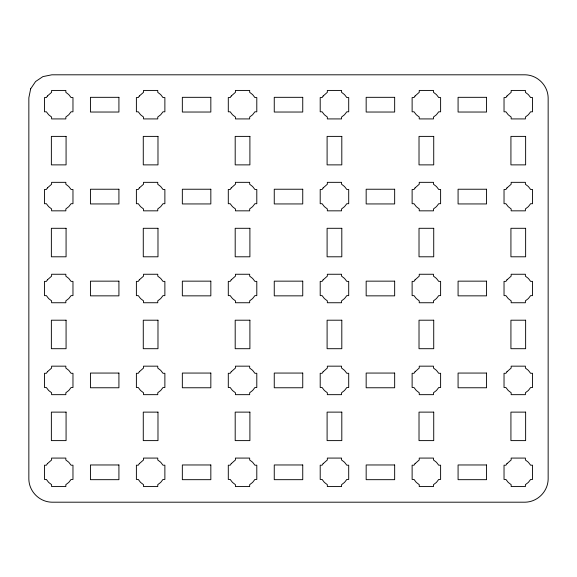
<?xml version="1.0" encoding="UTF-8"?>
<svg xmlns="http://www.w3.org/2000/svg" width="577" height="577" viewBox="0 0 577 577"><rect width="100%" height="100%" fill="white"/><g stroke="black" fill="none" stroke-linecap="round" stroke-linejoin="round"><path stroke-width="0.87" d="M30.653 88.844L28.85 97.787L28.85 479.213C29.095 491.575 39.474 501.947 51.829 502.192L525.171 502.192C537.526 501.947 547.905 491.575 548.15 479.213L548.15 97.787C547.905 85.425 537.526 75.053 525.171 74.808L51.829 74.808L42.886 76.611L35.579 81.537L30.653 88.844M47.422 96.006L46.384 97.556L44.472 97.556L44.472 111.801L46.384 111.801L48.648 114.751L51.598 117.016L51.598 118.92L65.843 118.92L65.843 117.016L68.793 114.751L71.058 111.801L72.969 111.801L72.969 97.556L71.058 97.556L68.793 94.606L65.843 92.334L65.843 90.43L51.598 90.43L51.598 92.334L47.422 96.006M47.422 187.914L46.384 189.465L44.472 189.465L44.472 203.71L46.384 203.71L48.648 206.66L51.598 208.924L51.598 210.836L65.843 210.836L65.843 208.924L68.793 206.66L71.058 203.71L72.969 203.71L72.969 189.465L71.058 189.465L68.793 186.515L65.843 184.251L65.843 182.339L51.598 182.339L51.598 184.251L47.422 187.914M139.331 96.006L138.292 97.556L136.388 97.556L136.388 111.801L138.292 111.801L140.557 114.751L143.507 117.016L143.507 118.92L157.759 118.92L157.759 117.016L160.709 114.751L162.974 111.801L164.878 111.801L164.878 97.556L162.974 97.556L160.709 94.606L157.759 92.334L157.759 90.43L143.507 90.43L143.507 92.334L139.331 96.006M47.422 279.823L46.384 281.374L44.472 281.374L44.472 295.626L46.384 295.626L48.648 298.576L51.598 300.841L51.598 302.745L65.843 302.745L65.843 300.841L68.793 298.576L71.058 295.626L72.969 295.626L72.969 281.374L71.058 281.374L68.793 278.424L65.843 276.159L65.843 274.255L51.598 274.255L51.598 276.159L47.422 279.823M139.331 187.914L138.292 189.465L136.388 189.465L136.388 203.71L138.292 203.71L140.557 206.66L143.507 208.924L143.507 210.836L157.759 210.836L157.759 208.924L160.709 206.66L162.974 203.71L164.878 203.71L164.878 189.465L162.974 189.465L160.709 186.515L157.759 184.251L157.759 182.339L143.507 182.339L143.507 184.251L139.331 187.914M231.247 96.006L230.201 97.556L228.297 97.556L228.297 111.801L230.201 111.801L232.473 114.751L235.423 117.016L235.423 118.92L249.668 118.92L249.668 117.016L252.618 114.751L254.883 111.801L256.794 111.801L256.794 97.556L254.883 97.556L252.618 94.606L249.668 92.334L249.668 90.43L235.423 90.43L235.423 92.334L231.247 96.006M47.422 371.739L46.384 373.29L44.472 373.29L44.472 387.535L46.384 387.535L48.648 390.485L51.598 392.749L51.598 394.661L65.843 394.661L65.843 392.749L68.793 390.485L71.058 387.535L72.969 387.535L72.969 373.29L71.058 373.29L68.793 370.34L65.843 368.076L65.843 366.164L51.598 366.164L51.598 368.076L47.422 371.739M139.331 279.823L138.292 281.374L136.388 281.374L136.388 295.626L138.292 295.626L140.557 298.576L143.507 300.841L143.507 302.745L157.759 302.745L157.759 300.841L160.709 298.576L162.974 295.626L164.878 295.626L164.878 281.374L162.974 281.374L160.709 278.424L157.759 276.159L157.759 274.255L143.507 274.255L143.507 276.159L139.331 279.823M231.247 187.914L230.201 189.465L228.297 189.465L228.297 203.71L230.201 203.71L232.473 206.66L235.423 208.924L235.423 210.836L249.668 210.836L249.668 208.924L252.618 206.66L254.883 203.71L256.794 203.71L256.794 189.465L254.883 189.465L252.618 186.515L249.668 184.251L249.668 182.339L235.423 182.339L235.423 184.251L231.247 187.914M47.422 463.648L46.384 465.199L44.472 465.199L44.472 479.444L46.384 479.444L48.648 482.394L51.598 484.666L51.598 486.57L65.843 486.57L65.843 484.666L68.793 482.394L71.058 479.444L72.969 479.444L72.969 465.199L71.058 465.199L68.793 462.249L65.843 459.984L65.843 458.08L51.598 458.08L51.598 459.984L47.422 463.648M323.156 96.006L322.117 97.556L320.206 97.556L320.206 111.801L322.117 111.801L324.382 114.751L327.332 117.016L327.332 118.92L341.577 118.92L341.577 117.016L344.527 114.751L346.799 111.801L348.703 111.801L348.703 97.556L346.799 97.556L344.527 94.606L341.577 92.334L341.577 90.43L327.332 90.43L327.332 92.334L323.156 96.006M139.331 371.739L138.292 373.29L136.388 373.29L136.388 387.535L138.292 387.535L140.557 390.485L143.507 392.749L143.507 394.661L157.759 394.661L157.759 392.749L160.709 390.485L162.974 387.535L164.878 387.535L164.878 373.29L162.974 373.29L160.709 370.34L157.759 368.076L157.759 366.164L143.507 366.164L143.507 368.076L139.331 371.739M231.247 279.823L230.201 281.374L228.297 281.374L228.297 295.626L230.201 295.626L232.473 298.576L235.423 300.841L235.423 302.745L249.668 302.745L249.668 300.841L252.618 298.576L254.883 295.626L256.794 295.626L256.794 281.374L254.883 281.374L252.618 278.424L249.668 276.159L249.668 274.255L235.423 274.255L235.423 276.159L231.247 279.823M323.156 187.914L322.117 189.465L320.206 189.465L320.206 203.71L322.117 203.71L324.382 206.66L327.332 208.924L327.332 210.836L341.577 210.836L341.577 208.924L344.527 206.66L346.799 203.71L348.703 203.71L348.703 189.465L346.799 189.465L344.527 186.515L341.577 184.251L341.577 182.339L327.332 182.339L327.332 184.251L323.156 187.914M139.331 463.648L138.292 465.199L136.388 465.199L136.388 479.444L138.292 479.444L140.557 482.394L143.507 484.666L143.507 486.57L157.759 486.57L157.759 484.666L160.709 482.394L162.974 479.444L164.878 479.444L164.878 465.199L162.974 465.199L160.709 462.249L157.759 459.984L157.759 458.08L143.507 458.08L143.507 459.984L139.331 463.648M415.065 96.006L414.026 97.556L412.122 97.556L412.122 111.801L414.026 111.801L416.291 114.751L419.241 117.016L419.241 118.92L433.493 118.92L433.493 117.016L436.443 114.751L438.708 111.801L440.612 111.801L440.612 97.556L438.708 97.556L436.443 94.606L433.493 92.334L433.493 90.43L419.241 90.43L419.241 92.334L415.065 96.006M231.247 371.739L230.201 373.29L228.297 373.29L228.297 387.535L230.201 387.535L232.473 390.485L235.423 392.749L235.423 394.661L249.668 394.661L249.668 392.749L252.618 390.485L254.883 387.535L256.794 387.535L256.794 373.29L254.883 373.29L252.618 370.34L249.668 368.076L249.668 366.164L235.423 366.164L235.423 368.076L231.247 371.739M323.156 279.823L322.117 281.374L320.206 281.374L320.206 295.626L322.117 295.626L324.382 298.576L327.332 300.841L327.332 302.745L341.577 302.745L341.577 300.841L344.527 298.576L346.799 295.626L348.703 295.626L348.703 281.374L346.799 281.374L344.527 278.424L341.577 276.159L341.577 274.255L327.332 274.255L327.332 276.159L323.156 279.823M415.065 187.914L414.026 189.465L412.122 189.465L412.122 203.71L414.026 203.71L416.291 206.66L419.241 208.924L419.241 210.836L433.493 210.836L433.493 208.924L436.443 206.66L438.708 203.71L440.612 203.71L440.612 189.465L438.708 189.465L436.443 186.515L433.493 184.251L433.493 182.339L419.241 182.339L419.241 184.251L415.065 187.914M231.247 463.648L230.201 465.199L228.297 465.199L228.297 479.444L230.201 479.444L232.473 482.394L235.423 484.666L235.423 486.57L249.668 486.57L249.668 484.666L252.618 482.394L254.883 479.444L256.794 479.444L256.794 465.199L254.883 465.199L252.618 462.249L249.668 459.984L249.668 458.08L235.423 458.08L235.423 459.984L231.247 463.648M506.981 96.006L505.942 97.556L504.031 97.556L504.031 111.801L505.942 111.801L508.207 114.751L511.157 117.016L511.157 118.92L525.402 118.92L525.402 117.016L528.352 114.751L530.616 111.801L532.528 111.801L532.528 97.556L530.616 97.556L528.352 94.606L525.402 92.334L525.402 90.43L511.157 90.43L511.157 92.334L506.981 96.006M323.156 371.739L322.117 373.29L320.206 373.29L320.206 387.535L322.117 387.535L324.382 390.485L327.332 392.749L327.332 394.661L341.577 394.661L341.577 392.749L344.527 390.485L346.799 387.535L348.703 387.535L348.703 373.29L346.799 373.29L344.527 370.34L341.577 368.076L341.577 366.164L327.332 366.164L327.332 368.076L323.156 371.739M415.065 279.823L414.026 281.374L412.122 281.374L412.122 295.626L414.026 295.626L416.291 298.576L419.241 300.841L419.241 302.745L433.493 302.745L433.493 300.841L436.443 298.576L438.708 295.626L440.612 295.626L440.612 281.374L438.708 281.374L436.443 278.424L433.493 276.159L433.493 274.255L419.241 274.255L419.241 276.159L415.065 279.823M506.981 187.914L505.942 189.465L504.031 189.465L504.031 203.71L505.942 203.71L508.207 206.66L511.157 208.924L511.157 210.836L525.402 210.836L525.402 208.924L528.352 206.66L530.616 203.71L532.528 203.71L532.528 189.465L530.616 189.465L528.352 186.515L525.402 184.251L525.402 182.339L511.157 182.339L511.157 184.251L506.981 187.914M323.156 463.648L322.117 465.199L320.206 465.199L320.206 479.444L322.117 479.444L324.382 482.394L327.332 484.666L327.332 486.57L341.577 486.57L341.577 484.666L344.527 482.394L346.799 479.444L348.703 479.444L348.703 465.199L346.799 465.199L344.527 462.249L341.577 459.984L341.577 458.08L327.332 458.08L327.332 459.984L323.156 463.648M415.065 371.739L414.026 373.29L412.122 373.29L412.122 387.535L414.026 387.535L416.291 390.485L419.241 392.749L419.241 394.661L433.493 394.661L433.493 392.749L436.443 390.485L438.708 387.535L440.612 387.535L440.612 373.29L438.708 373.29L436.443 370.34L433.493 368.076L433.493 366.164L419.241 366.164L419.241 368.076L415.065 371.739M506.981 279.823L505.942 281.374L504.031 281.374L504.031 295.626L505.942 295.626L508.207 298.576L511.157 300.841L511.157 302.745L525.402 302.745L525.402 300.841L528.352 298.576L530.616 295.626L532.528 295.626L532.528 281.374L530.616 281.374L528.352 278.424L525.402 276.159L525.402 274.255L511.157 274.255L511.157 276.159L506.981 279.823M415.065 463.648L414.026 465.199L412.122 465.199L412.122 479.444L414.026 479.444L416.291 482.394L419.241 484.666L419.241 486.57L433.493 486.57L433.493 484.666L436.443 482.394L438.708 479.444L440.612 479.444L440.612 465.199L438.708 465.199L436.443 462.249L433.493 459.984L433.493 458.08L419.241 458.08L419.241 459.984L415.065 463.648M506.981 371.739L505.942 373.29L504.031 373.29L504.031 387.535L505.942 387.535L508.207 390.485L511.157 392.749L511.157 394.661L525.402 394.661L525.402 392.749L528.352 390.485L530.616 387.535L532.528 387.535L532.528 373.29L530.616 373.29L528.352 370.34L525.402 368.076L525.402 366.164L511.157 366.164L511.157 368.076L506.981 371.739M506.981 463.648L505.942 465.199L504.031 465.199L504.031 479.444L505.942 479.444L508.207 482.394L511.157 484.666L511.157 486.57L525.402 486.57L525.402 484.666L528.352 482.394L530.616 479.444L532.528 479.444L532.528 465.199L530.616 465.199L528.352 462.249L525.402 459.984L525.402 458.08L511.157 458.08L511.157 459.984L506.981 463.648M118.92 97.325L90.43 97.325L90.43 112.032L118.92 112.032L118.92 97.325M210.836 97.325L182.339 97.325L182.339 112.032L210.836 112.032L210.836 97.325M302.745 97.325L274.255 97.325L274.255 112.032L302.745 112.032L302.745 97.325M394.661 97.325L366.164 97.325L366.164 112.032L394.661 112.032L394.661 97.325M486.57 97.325L458.08 97.325L458.08 112.032L486.57 112.032L486.57 97.325M66.074 136.388L51.367 136.388L51.367 164.878L66.074 164.878L66.074 136.388M157.983 136.388L143.276 136.388L143.276 164.878L157.983 164.878L157.983 136.388M249.899 136.388L235.192 136.388L235.192 164.878L249.899 164.878L249.899 136.388M341.808 136.388L327.101 136.388L327.101 164.878L341.808 164.878L341.808 136.388M433.724 136.388L419.017 136.388L419.017 164.878L433.724 164.878L433.724 136.388M525.633 136.388L510.926 136.388L510.926 164.878L525.633 164.878L525.633 136.388M118.92 189.234L90.43 189.234L90.43 203.941L118.92 203.941L118.92 189.234M210.836 189.234L182.339 189.234L182.339 203.941L210.836 203.941L210.836 189.234M302.745 189.234L274.255 189.234L274.255 203.941L302.745 203.941L302.745 189.234M394.661 189.234L366.164 189.234L366.164 203.941L394.661 203.941L394.661 189.234M486.57 189.234L458.08 189.234L458.08 203.941L486.57 203.941L486.57 189.234M66.074 228.297L51.367 228.297L51.367 256.794L66.074 256.794L66.074 228.297M157.983 228.297L143.276 228.297L143.276 256.794L157.983 256.794L157.983 228.297M249.899 228.297L235.192 228.297L235.192 256.794L249.899 256.794L249.899 228.297M341.808 228.297L327.101 228.297L327.101 256.794L341.808 256.794L341.808 228.297M433.724 228.297L419.017 228.297L419.017 256.794L433.724 256.794L433.724 228.297M525.633 228.297L510.926 228.297L510.926 256.794L525.633 256.794L525.633 228.297M118.92 281.15L90.43 281.15L90.43 295.85L118.92 295.85L118.92 281.15M210.836 281.15L182.339 281.15L182.339 295.85L210.836 295.85L210.836 281.15M302.745 281.15L274.255 281.15L274.255 295.85L302.745 295.85L302.745 281.15M394.661 281.15L366.164 281.15L366.164 295.85L394.661 295.85L394.661 281.15M486.57 281.15L458.08 281.15L458.08 295.85L486.57 295.85L486.57 281.15M66.074 320.206L51.367 320.206L51.367 348.703L66.074 348.703L66.074 320.206M157.983 320.206L143.276 320.206L143.276 348.703L157.983 348.703L157.983 320.206M249.899 320.206L235.192 320.206L235.192 348.703L249.899 348.703L249.899 320.206M341.808 320.206L327.101 320.206L327.101 348.703L341.808 348.703L341.808 320.206M433.724 320.206L419.017 320.206L419.017 348.703L433.724 348.703L433.724 320.206M525.633 320.206L510.926 320.206L510.926 348.703L525.633 348.703L525.633 320.206M118.92 373.059L90.43 373.059L90.43 387.766L118.92 387.766L118.92 373.059M210.836 373.059L182.339 373.059L182.339 387.766L210.836 387.766L210.836 373.059M302.745 373.059L274.255 373.059L274.255 387.766L302.745 387.766L302.745 373.059M394.661 373.059L366.164 373.059L366.164 387.766L394.661 387.766L394.661 373.059M486.57 373.059L458.08 373.059L458.08 387.766L486.57 387.766L486.57 373.059M66.074 412.122L51.367 412.122L51.367 440.612L66.074 440.612L66.074 412.122M157.983 412.122L143.276 412.122L143.276 440.612L157.983 440.612L157.983 412.122M249.899 412.122L235.192 412.122L235.192 440.612L249.899 440.612L249.899 412.122M341.808 412.122L327.101 412.122L327.101 440.612L341.808 440.612L341.808 412.122M433.724 412.122L419.017 412.122L419.017 440.612L433.724 440.612L433.724 412.122M525.633 412.122L510.926 412.122L510.926 440.612L525.633 440.612L525.633 412.122M118.92 464.968L90.43 464.968L90.43 479.675L118.92 479.675L118.92 464.968M210.836 464.968L182.339 464.968L182.339 479.675L210.836 479.675L210.836 464.968M302.745 464.968L274.255 464.968L274.255 479.675L302.745 479.675L302.745 464.968M394.661 464.968L366.164 464.968L366.164 479.675L394.661 479.675L394.661 464.968M486.57 464.968L458.08 464.968L458.08 479.675L486.57 479.675L486.57 464.968"/></g></svg>
